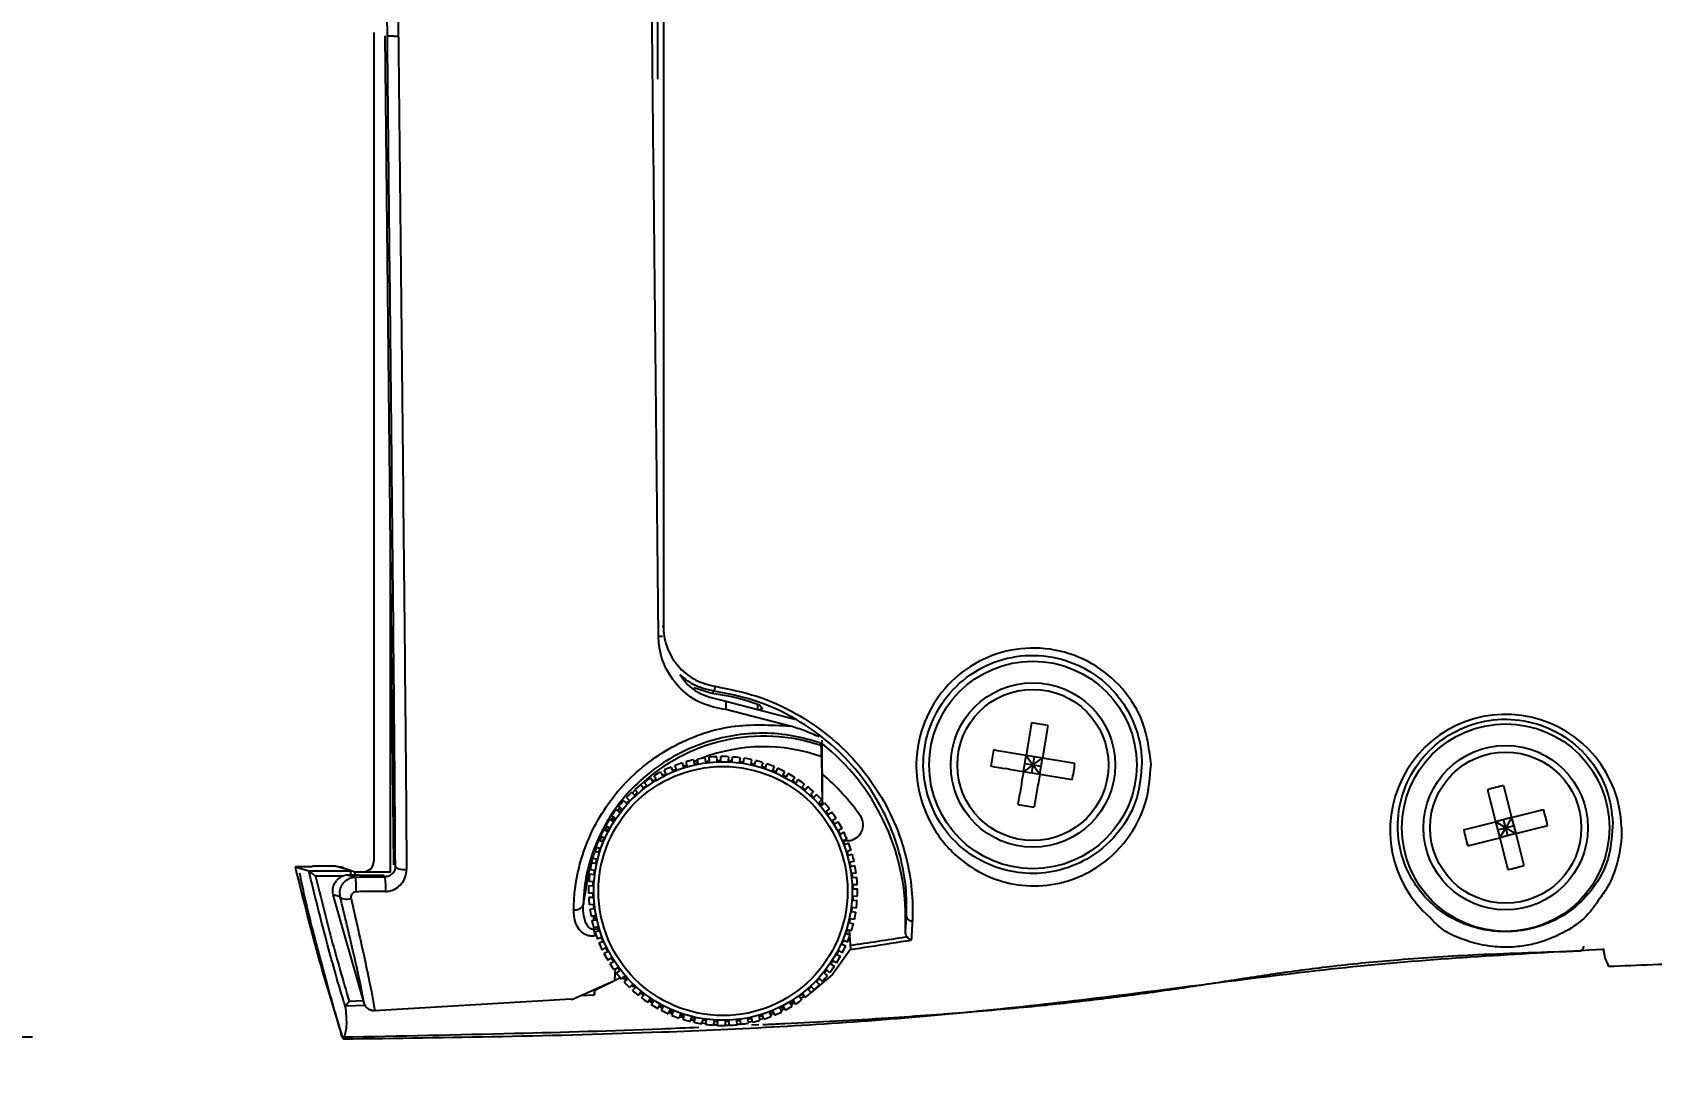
# Model space of a CAD drawing. Header units: inches. Extents: x 5 to 105, y 0 to 80.
# Drawn here: x 93.608 to 96.691, y 4.311 to 6.319 of the extents above; entities that cross this region are included whole.
import ezdxf

# ---------------------------------------------------------------- set-up
doc = ezdxf.new("R2010")
doc.units = ezdxf.units.IN
doc.header["$MEASUREMENT"] = 0
doc.layers.add('DIM', color=1, linetype='Continuous')
doc.styles.add('Arial', font='arial.ttf')
doc.dimstyles.new('ANSI & Metric .50 Stacked', dxfattribs={"dimscale": 2.666667, "dimtxt": 0.5, "dimasz": 0.625, "dimexe": 0.5, "dimexo": 0.5, "dimgap": 0.166667, "dimtad": 0, "dimtih": 1, "dimtoh": 1, "dimzin": 4, "dimdsep": 46, "dimtxsty": 'Arial', "dimcen": 0.25, "dimadec": 0, "dimazin": 0, "dimtfac": 0.75, "dimtofl": 0, "dimtmove": 0, "dimatfit": 3, "dimfxl": 1, "dimtolj": 1, "dimtzin": 0, "dimarcsym": 0})

# ---------------------------------------------------------------- blocks, each defined once
blk = doc.blocks.new('*D4')
at = {"layer": 'Defpoints', "color": 0, "transparency": 16777216}
for p in [(91.9557, 8.6969), (94.1083, 8.6969), (94.1083, 4.4064)]:
    blk.add_point(p, dxfattribs=at)
at = {"layer": 'DIM', "color": 0, "lineweight": -2, "transparency": 16777216}
for p, q in [((93.6083, 8.6969), (91.4557, 8.6969)), ((91.9557, 8.0719), (91.9557, 7.4629)), ((91.9557, 5.0314), (91.9557, 5.6449)), ((93.6083, 4.4064), (91.4557, 4.4064))]:
    blk.add_line(p, q, dxfattribs=at)
at = {"layer": 'DIM', "color": 0, "transparency": 16777216}
for points in [[(91.8515, 8.0719), (92.0599, 8.0719), (91.9557, 8.6969)], [(91.8515, 5.0314), (92.0599, 5.0314), (91.9557, 4.4064)]]:
    blk.add_solid(points, dxfattribs=at)
at = {"layer": 'DIM', "color": 0, "transparency": 16777216, "char_height": 0.5, "attachment_point": 5, "style": 'Arial'}
for s, insert in [('\\A1;4.29', (91.9557, 6.9759)), ('\\A1;[109mm]', (91.9557, 6.0668))]:
    blk.add_mtext(s, dxfattribs=dict(at, insert=insert))
blk = doc.blocks.new('*D5')
at = {"layer": 'Defpoints', "color": 0, "transparency": 16777216}
for p in [(100.1465, 4.7069), (94.1083, 4.3011), (100.1465, 1.1511)]:
    blk.add_point(p, dxfattribs=at)
at = {"layer": 'DIM', "color": 0, "lineweight": -2, "transparency": 16777216}
for p, q in [((100.1465, 4.2069), (100.1465, 0.6511)), ((94.1083, 3.8011), (94.1083, 0.6511)), ((94.7333, 1.1511), (95.7297, 1.1511)), ((99.5215, 1.1511), (98.6875, 1.1511))]:
    blk.add_line(p, q, dxfattribs=at)
at = {"layer": 'DIM', "color": 0, "transparency": 16777216}
for points in [[(94.7333, 1.2552), (94.7333, 1.0469), (94.1083, 1.1511)], [(99.5215, 1.2552), (99.5215, 1.0469), (100.1465, 1.1511)]]:
    blk.add_solid(points, dxfattribs=at)
at = {"layer": 'DIM', "color": 0, "transparency": 16777216, "char_height": 0.5, "attachment_point": 5, "style": 'Arial'}
for s, insert in [('\\A1;6.04', (97.2086, 1.573)), ('\\A1;[153mm]', (97.2086, 0.664))]:
    blk.add_mtext(s, dxfattribs=dict(at, insert=insert))

msp = doc.modelspace()

# ---------------------------------------------------------------- linework, layer by layer
for p, q in [((94.284, 6.3127), (94.2792, 6.7737)), ((94.3, 6.7743), (94.3048, 6.3125)), ((94.2582, 6.3195), (94.2582, 4.7415)), ((94.2962, 4.7349), (94.2799, 6.3127)), ((94.29, 4.7201), (94.29, 5.3368)), ((94.9018, 5.0609), (94.8671, 5.0715)), ((94.9059, 5.0655), (94.9018, 5.0609)), ((95.0506, 4.999), (94.9284, 5.0302)), ((94.9286, 5.0466), (95.0597, 5.0119)), ((94.9884, 5.0405), (94.9885, 5.0308)), ((94.9908, 5.0301), (94.9971, 5.0324)), ((94.9985, 5.0304), (94.9925, 5.039)), ((95.1068, 4.9674), (95.1095, 4.9618)), ((95.1126, 4.8527), (95.1114, 4.9718)), ((95.1126, 4.8527), (95.1114, 4.9718)), ((94.8666, 4.9346), (94.8682, 4.9269)), ((94.8747, 4.9343), (94.8673, 4.9311)), ((94.8759, 4.9285), (94.8743, 4.9362)), ((94.8886, 4.9385), (94.8895, 4.9307)), ((94.8973, 4.9316), (94.8964, 4.9395)), ((94.9108, 4.9405), (94.9111, 4.9327)), ((94.9189, 4.9329), (94.9187, 4.9408)), ((94.9331, 4.9406), (94.9327, 4.9328)), ((94.9406, 4.9323), (94.941, 4.9402)), ((94.9554, 4.9387), (94.9543, 4.931)), ((94.9621, 4.9298), (94.9632, 4.9376)), ((94.9774, 4.9349), (94.9756, 4.9273)), ((94.9833, 4.9255), (94.9851, 4.9332)), ((95.1107, 4.9403), (95.1116, 4.8517)), ((95.4947, 4.912), (95.4999, 4.943)), ((95.531, 4.9379), (95.4999, 4.943)), ((95.4999, 4.943), (95.5129, 4.9249)), ((95.5155, 4.9405), (95.5129, 4.9249)), ((95.5129, 4.9249), (95.531, 4.9379)), ((95.5258, 4.9068), (95.531, 4.9379)), ((94.7955, 4.8977), (94.7913, 4.9044)), ((94.8039, 4.9115), (94.8075, 4.9045)), ((94.8145, 4.908), (94.8109, 4.9151)), ((94.8241, 4.921), (94.827, 4.9137)), ((94.8344, 4.9166), (94.8314, 4.9239)), ((94.8451, 4.9287), (94.8474, 4.9212)), ((94.8544, 4.925), (94.8473, 4.9213)), ((94.8549, 4.9235), (94.8526, 4.931)), ((94.999, 4.9292), (94.9965, 4.9218)), ((95.004, 4.9193), (95.0065, 4.9268)), ((95.02, 4.9217), (95.0169, 4.9144)), ((95.0241, 4.9113), (95.0272, 4.9186)), ((95.0402, 4.9123), (95.0365, 4.9054)), ((95.0435, 4.9017), (95.0472, 4.9086)), ((95.5129, 4.9249), (95.4947, 4.912)), ((95.5258, 4.9068), (95.4947, 4.912)), ((95.4973, 4.9275), (95.5129, 4.9249)), ((95.5129, 4.9249), (95.5103, 4.9094)), ((95.5258, 4.9068), (95.5129, 4.9249)), ((95.5129, 4.9249), (95.5284, 4.9223)), ((94.7493, 4.873), (94.7546, 4.8671)), ((94.7503, 4.8719), (94.7558, 4.8776)), ((94.7604, 4.8724), (94.7552, 4.8782)), ((94.7664, 4.8874), (94.7711, 4.8811)), ((94.7774, 4.8858), (94.7727, 4.8921)), ((94.7846, 4.9003), (94.7888, 4.8936)), ((95.0596, 4.9012), (95.0553, 4.8946)), ((95.0619, 4.8903), (95.0662, 4.8969)), ((95.078, 4.8885), (95.0731, 4.8823)), ((95.0793, 4.8774), (95.0841, 4.8836)), ((95.0951, 4.8742), (95.0897, 4.8684)), ((94.7193, 4.84), (94.7255, 4.8351)), ((94.7221, 4.8378), (94.7268, 4.8442)), ((94.7304, 4.8413), (94.7242, 4.8462)), ((94.7336, 4.8572), (94.7393, 4.8518)), ((94.7447, 4.8575), (94.739, 4.8629)), ((95.0955, 4.8631), (95.1008, 4.8688)), ((95.1109, 4.8585), (95.1051, 4.8532)), ((95.1065, 4.8516), (95.1116, 4.8517)), ((95.1103, 4.8473), (95.1162, 4.8526)), ((95.1116, 4.8517), (95.1126, 4.8527)), ((95.1254, 4.8414), (95.119, 4.8367)), ((94.7061, 4.8055), (94.6992, 4.8092)), ((94.7066, 4.8217), (94.7132, 4.8174)), ((94.7097, 4.8196), (94.714, 4.8262)), ((94.7175, 4.8239), (94.7109, 4.8283)), ((95.1238, 4.8304), (95.1301, 4.8351)), ((95.1382, 4.8232), (95.1315, 4.819)), ((95.1357, 4.8123), (95.1424, 4.8165)), ((96.4242, 4.8247), (96.3937, 4.8169)), ((96.3937, 4.8169), (96.4015, 4.7864)), ((96.4129, 4.8055), (96.3937, 4.8169)), ((96.4129, 4.8055), (96.409, 4.8208)), ((96.4242, 4.8247), (96.4129, 4.8055)), ((96.4129, 4.8055), (96.4281, 4.8095)), ((96.4242, 4.8247), (96.432, 4.7942)), ((94.6861, 4.782), (94.6933, 4.7789)), ((94.6885, 4.781), (94.692, 4.7881)), ((94.6964, 4.7862), (94.6892, 4.7893)), ((94.6955, 4.8023), (94.7024, 4.7986)), ((94.6985, 4.8007), (94.7024, 4.8075)), ((95.1495, 4.8039), (95.1424, 4.8003)), ((95.146, 4.7933), (95.153, 4.7968)), ((95.159, 4.7837), (95.1516, 4.7807)), ((95.1519, 4.7802), (95.1617, 4.7809)), ((96.3976, 4.8016), (96.4129, 4.8055)), ((96.4015, 4.7864), (96.4129, 4.8055)), ((96.432, 4.7942), (96.4015, 4.7864)), ((96.4168, 4.7903), (96.4129, 4.8055)), ((96.4129, 4.8055), (96.432, 4.7942)), ((94.6785, 4.761), (94.686, 4.7586)), ((94.6798, 4.7606), (94.6828, 4.7679)), ((94.6885, 4.766), (94.681, 4.7685)), ((95.1546, 4.7734), (95.1619, 4.7764)), ((95.1667, 4.7627), (95.1591, 4.7604)), ((95.1614, 4.7529), (95.1689, 4.7552)), ((94.1407, 4.7311), (94.1083, 4.7311)), ((94.1344, 4.7233), (94.1344, 4.7233)), ((94.1344, 4.7233), (94.2142, 4.7233)), ((94.1414, 4.732), (94.1407, 4.7311)), ((94.1851, 4.732), (94.1414, 4.732)), ((94.1851, 4.732), (94.1879, 4.7315)), ((94.2171, 4.7229), (94.188, 4.7316)), ((94.1909, 4.7307), (94.188, 4.7316)), ((94.1909, 4.7307), (94.1946, 4.7307)), ((94.2171, 4.7229), (94.2016, 4.7275)), ((94.2142, 4.7152), (94.2142, 4.7233)), ((94.2198, 4.7216), (94.29, 4.7216)), ((94.669, 4.7174), (94.6768, 4.7163)), ((94.678, 4.7241), (94.6702, 4.7252)), ((94.6728, 4.7394), (94.6805, 4.7376)), ((94.6823, 4.7453), (94.6746, 4.7471)), ((95.1725, 4.7412), (95.1648, 4.7396)), ((95.1664, 4.7319), (95.1741, 4.7335)), ((95.1765, 4.7192), (95.1687, 4.7183)), ((94.2007, 4.7133), (94.1471, 4.7133)), ((94.2281, 4.7153), (94.2101, 4.7151)), ((94.2233, 4.7113), (94.2792, 4.7119)), ((94.2239, 4.7157), (94.2239, 4.7157)), ((94.2339, 4.7144), (94.2281, 4.7153)), ((94.2773, 4.7147), (94.2319, 4.7142)), ((94.2349, 4.7142), (94.2339, 4.7145)), ((94.2792, 4.7119), (94.2764, 4.7146)), ((94.6672, 4.6952), (94.675, 4.6948)), ((94.6755, 4.7026), (94.6676, 4.7031)), ((95.1696, 4.7104), (95.1774, 4.7114)), ((95.1785, 4.697), (95.1706, 4.6967)), ((95.1709, 4.6888), (95.1787, 4.6891)), ((94.2395, 4.4716), (94.1807, 4.6778)), ((94.6749, 4.681), (94.667, 4.6807)), ((94.6672, 4.6729), (94.6751, 4.6731)), ((94.6762, 4.6594), (94.6683, 4.6585)), ((95.1703, 4.6672), (95.1781, 4.6668)), ((95.1786, 4.6746), (95.1707, 4.6751)), ((94.6693, 4.6506), (94.6771, 4.6516)), ((94.6793, 4.638), (94.6716, 4.6364)), ((94.6732, 4.6287), (94.6809, 4.6303)), ((94.6762, 4.6373), (94.6763, 4.6293)), ((95.1634, 4.6245), (95.1711, 4.6227)), ((95.1729, 4.6304), (95.1652, 4.6322)), ((95.1678, 4.6457), (95.1756, 4.6446)), ((95.1767, 4.6524), (95.1689, 4.6535)), ((95.2705, 4.6349), (95.2721, 4.6349)), ((95.2705, 4.6066), (95.2721, 4.6349)), ((95.2705, 4.6066), (95.2705, 4.6349)), ((94.6843, 4.6169), (94.6768, 4.6147)), ((94.6771, 4.612), (94.6855, 4.6132)), ((94.6791, 4.6071), (94.6866, 4.6094)), ((94.6912, 4.5964), (94.6839, 4.5935)), ((95.1573, 4.6038), (95.1647, 4.6013)), ((95.1672, 4.6088), (95.1597, 4.6113)), ((95.1643, 4.6015), (95.1638, 4.6099)), ((95.166, 4.5746), (95.1644, 4.6003)), ((94.6868, 4.5862), (94.6941, 4.5891)), ((94.6998, 4.5765), (94.6927, 4.573)), ((94.6963, 4.566), (94.7033, 4.5695)), ((95.1396, 4.5643), (95.1465, 4.5606)), ((95.1503, 4.5675), (95.1433, 4.5713)), ((95.1493, 4.5837), (95.1565, 4.5806)), ((95.1596, 4.5878), (95.1524, 4.5909)), ((96.6, 4.5689), (96.5991, 4.5753)), ((96.5991, 4.5742), (96.6, 4.5682)), ((94.7101, 4.5575), (94.7034, 4.5534)), ((94.7075, 4.5467), (94.7142, 4.5508)), ((94.722, 4.5395), (94.7157, 4.5347)), ((94.7175, 4.5382), (94.7161, 4.5146)), ((94.7204, 4.5284), (94.7267, 4.5331)), ((95.1264, 4.5298), (95.1202, 4.5347)), ((95.1283, 4.5459), (95.1349, 4.5416)), ((95.1392, 4.5482), (95.1326, 4.5525)), ((94.6396, 4.48), (94.7161, 4.5146)), ((94.7276, 4.5197), (94.679, 4.4958)), ((94.7354, 4.5225), (94.7295, 4.5172)), ((94.7383, 4.5145), (94.7308, 4.5212)), ((94.7348, 4.5114), (94.7407, 4.5166)), ((94.7503, 4.5068), (94.7449, 4.501)), ((94.7517, 4.5025), (94.7488, 4.5052)), ((94.7506, 4.4956), (94.756, 4.5014)), ((94.7507, 4.5083), (94.7565, 4.503)), ((95.0964, 4.4968), (95.0912, 4.5027)), ((95.101, 4.5123), (95.1068, 4.5069)), ((95.1121, 4.5127), (95.1064, 4.5181)), ((95.1154, 4.5285), (95.1216, 4.5236)), ((94.2111, 4.4754), (94.2381, 4.4764)), ((94.6336, 4.4788), (94.2597, 4.4568)), ((94.6778, 4.4868), (94.6515, 4.4854)), ((94.7665, 4.4924), (94.7616, 4.4862)), ((94.7709, 4.4854), (94.765, 4.4906)), ((94.7676, 4.4929), (94.7732, 4.4878)), ((94.7678, 4.4814), (94.7727, 4.4875)), ((94.7838, 4.4795), (94.7795, 4.4729)), ((94.7885, 4.4723), (94.781, 4.4765)), ((94.7861, 4.4686), (94.7904, 4.4752)), ((95.0503, 4.4721), (95.0544, 4.4654)), ((95.0585, 4.4738), (95.0512, 4.4706)), ((95.0515, 4.4701), (95.0579, 4.4748)), ((95.0589, 4.4731), (95.0526, 4.4684)), ((95.0611, 4.4696), (95.057, 4.4763)), ((95.0683, 4.484), (95.0731, 4.4777)), ((95.0769, 4.4833), (95.0712, 4.4802)), ((95.0794, 4.4824), (95.0746, 4.4887)), ((95.0853, 4.4975), (95.0905, 4.4916)), ((94.204, 4.4656), (94.2038, 4.4649)), ((94.2418, 4.467), (94.204, 4.4656)), ((94.8023, 4.4682), (94.7986, 4.4612)), ((94.8076, 4.4614), (94.8007, 4.4653)), ((94.8017, 4.4671), (94.8085, 4.4632)), ((94.8055, 4.4575), (94.8092, 4.4645)), ((94.8216, 4.4585), (94.8185, 4.4513)), ((94.8272, 4.4502), (94.8198, 4.4544)), ((94.8207, 4.4563), (94.8276, 4.4525)), ((94.8258, 4.4482), (94.8289, 4.4554)), ((94.8417, 4.4505), (94.8393, 4.443)), ((94.8478, 4.4438), (94.8403, 4.4461)), ((94.8406, 4.4472), (94.8481, 4.4448)), ((94.8468, 4.4406), (94.8492, 4.4481)), ((94.8625, 4.4444), (94.8607, 4.4367)), ((94.8689, 4.4373), (94.8614, 4.4397)), ((94.8616, 4.4405), (94.8691, 4.4381)), ((94.8683, 4.4349), (94.8701, 4.4426)), ((94.8837, 4.44), (94.8826, 4.4322)), ((94.8903, 4.4311), (94.8915, 4.4389)), ((94.9571, 4.4313), (94.9562, 4.4391)), ((94.9698, 4.4414), (94.9714, 4.4337)), ((94.9791, 4.4353), (94.9775, 4.443)), ((94.9908, 4.4464), (94.9931, 4.4388)), ((95.0007, 4.4411), (94.9984, 4.4487)), ((95.0114, 4.4532), (95.0143, 4.4459)), ((95.0128, 4.4496), (95.02, 4.4528)), ((95.0203, 4.452), (95.0131, 4.4489)), ((95.0216, 4.4488), (95.0187, 4.4561)), ((95.0312, 4.4618), (95.0348, 4.4548)), ((95.0329, 4.4586), (95.04, 4.4619)), ((95.0406, 4.4608), (95.0333, 4.4577)), ((95.0418, 4.4583), (95.0383, 4.4654)), ((94.8879, 4.4328), (94.8807, 4.434)), ((94.8828, 4.4339), (94.8906, 4.4327)), ((94.9052, 4.4375), (94.9047, 4.4297)), ((94.9126, 4.4292), (94.913, 4.4371)), ((94.9268, 4.4369), (94.927, 4.429)), ((94.9349, 4.4293), (94.9347, 4.4372)), ((94.9484, 4.4382), (94.9493, 4.4304)), ((94.9571, 4.4321), (94.9505, 4.4311)), ((94.9711, 4.4352), (94.9787, 4.4371)), ((94.9788, 4.4368), (94.9711, 4.435)), ((94.9911, 4.4299), (94.9773, 4.4293)), ((94.1981, 4.4078), (94.2012, 4.4069)), ((94.2012, 4.4069), (94.1996, 4.4033))]:
    msp.add_line(p, q)
at = {"flags": 128}
for points in [[(94.8073, 5.1894), (94.8074, 5.1894), (94.8094, 5.1894)], [(95.5102, 5.0049), (95.509, 4.9973), (95.5077, 4.9896), (95.5064, 4.9819), (95.5051, 4.9741), (95.5038, 4.9664), (95.5025, 4.9586), (95.5012, 4.9508), (95.4999, 4.943)], [(95.5413, 4.9998), (95.54, 4.9921), (95.5388, 4.9844), (95.5375, 4.9767), (95.5362, 4.969), (95.5349, 4.9612), (95.5336, 4.9534), (95.5323, 4.9457), (95.531, 4.9379)], [(95.4999, 4.943), (95.4921, 4.9443), (95.4844, 4.9456), (95.4766, 4.9469), (95.4688, 4.9482), (95.4611, 4.9495), (95.4534, 4.9508), (95.4457, 4.9521), (95.438, 4.9534)], [(95.5929, 4.9275), (95.5852, 4.9288), (95.5775, 4.9301), (95.5698, 4.9314), (95.5621, 4.9327), (95.5543, 4.934), (95.5466, 4.9353), (95.5388, 4.9366), (95.531, 4.9379)], [(95.4947, 4.912), (95.487, 4.9133), (95.4792, 4.9146), (95.4714, 4.9159), (95.4637, 4.9172), (95.4559, 4.9184), (95.4482, 4.9197), (95.4405, 4.921), (95.4329, 4.9223)], [(95.4947, 4.912), (95.4934, 4.9042), (95.4921, 4.8964), (95.4909, 4.8886), (95.4896, 4.8809), (95.4883, 4.8731), (95.487, 4.8654), (95.4857, 4.8577), (95.4844, 4.8501)], [(95.5258, 4.9068), (95.5245, 4.899), (95.5232, 4.8912), (95.5219, 4.8835), (95.5206, 4.8757), (95.5193, 4.868), (95.5181, 4.8603), (95.5168, 4.8526), (95.5155, 4.8449)], [(95.5877, 4.8965), (95.58, 4.8978), (95.5724, 4.899), (95.5646, 4.9003), (95.5569, 4.9016), (95.5492, 4.9029), (95.5414, 4.9042), (95.5336, 4.9055), (95.5258, 4.9068)], [(96.3781, 4.8776), (96.38, 4.8701), (96.3819, 4.8626), (96.3839, 4.855), (96.3858, 4.8474), (96.3878, 4.8398), (96.3898, 4.8322), (96.3917, 4.8245), (96.3937, 4.8169)], [(96.4086, 4.8855), (96.4105, 4.878), (96.4125, 4.8704), (96.4144, 4.8628), (96.4164, 4.8552), (96.4183, 4.8476), (96.4203, 4.84), (96.4222, 4.8324), (96.4242, 4.8247)], [(96.4242, 4.8247), (96.4319, 4.8267), (96.4395, 4.8286), (96.4471, 4.8306), (96.4547, 4.8326), (96.4623, 4.8345), (96.4699, 4.8365), (96.4775, 4.8384), (96.485, 4.8403)], [(96.3329, 4.8012), (96.3405, 4.8032), (96.348, 4.8051), (96.3556, 4.8071), (96.3632, 4.809), (96.3708, 4.811), (96.3784, 4.8129), (96.3861, 4.8149), (96.3937, 4.8169)], [(96.432, 4.7942), (96.4397, 4.7962), (96.4473, 4.7981), (96.455, 4.8001), (96.4626, 4.8021), (96.4702, 4.804), (96.4777, 4.806), (96.4853, 4.8079), (96.4928, 4.8098)], [(96.3408, 4.7707), (96.3483, 4.7727), (96.3558, 4.7746), (96.3634, 4.7766), (96.371, 4.7785), (96.3786, 4.7805), (96.3863, 4.7824), (96.3939, 4.7844), (96.4015, 4.7864)], [(96.4015, 4.7864), (96.4035, 4.7787), (96.4055, 4.7711), (96.4074, 4.7634), (96.4094, 4.7558), (96.4113, 4.7482), (96.4133, 4.7407), (96.4152, 4.7331), (96.4172, 4.7256)], [(96.432, 4.7942), (96.434, 4.7866), (96.436, 4.7789), (96.4379, 4.7713), (96.4399, 4.7637), (96.4418, 4.7561), (96.4438, 4.7485), (96.4457, 4.741), (96.4477, 4.7334)], [(94.1083, 4.7311), (94.115, 4.7291), (94.1216, 4.7271), (94.1344, 4.7233)], [(94.2142, 4.7233), (94.1999, 4.7275), (94.1851, 4.732)], [(94.2142, 4.7233), (94.2158, 4.7231), (94.2171, 4.7229)], [(94.2992, 4.7319), (94.2997, 4.7307), (94.301, 4.7294), (94.303, 4.7283), (94.3056, 4.7274), (94.3089, 4.7266), (94.3125, 4.7261), (94.3164, 4.7258), (94.3204, 4.7258)], [(94.657, 4.6578), (94.6686, 4.7266), (94.6749, 4.7471)], [(94.2101, 4.7151), (94.2171, 4.7131), (94.2233, 4.7113)], [(94.2221, 4.7152), (94.2224, 4.7153), (94.2233, 4.7155), (94.2238, 4.7157), (94.2239, 4.7157)], [(94.2319, 4.7142), (94.2311, 4.7144), (94.2298, 4.7148), (94.2281, 4.7153)], [(94.1943, 4.6738), (94.1919, 4.6745), (94.1807, 4.6778)], [(94.1943, 4.6738), (94.1952, 4.6725), (94.1967, 4.6714), (94.1988, 4.6705), (94.2014, 4.6699), (94.2044, 4.6697), (94.2077, 4.6697), (94.2112, 4.67), (94.2148, 4.6707)], [(94.6771, 4.612), (94.6773, 4.6103), (94.6775, 4.6086), (94.6777, 4.6069), (94.678, 4.6053), (94.6782, 4.6037), (94.6784, 4.6022), (94.6786, 4.6007), (94.6787, 4.5993)], [(95.166, 4.5746), (95.1311, 4.5261), (95.0905, 4.4917)], [(94.1981, 4.4078), (94.199, 4.4053), (94.1996, 4.4033)]]:
    msp.add_lwpolyline(points, dxfattribs=at)
for centre, radius in [((95.5129, 4.9249), 0.1975), ((95.5129, 4.9249), 0.1565), ((95.5129, 4.9249), 0.1439), ((96.4129, 4.8055), 0.1975), ((96.4129, 4.8055), 0.1565), ((96.4129, 4.8055), 0.1439), ((94.9229, 4.6849), 0.2461), ((94.9229, 4.6849), 0.2371)]:
    msp.add_circle(centre, radius)
for centre, radius, start, end in [((94.7973, 5.4066), 0.2366, 270.6559, 272.5382), ((94.8469, 4.6349), 0.4295, 70.1741, 82.6502), ((94.8757, 5.0772), 0.0324, 338.9658, 355.5162), ((94.8801, 5.039), 0.0491, 349.6509, 8.9152), ((95.4428, 4.5048), 0.5047, 78.7463, 82.3228), ((96.4131, 4.8009), 0.2203, 1.5092, 229.1415), ((95.0004, 4.6355), 0.3441, 71.5053, 133.4396), ((94.8469, 4.6349), 0.4236, 0, 51.3481), ((94.9229, 4.6849), 0.2559, 102.6982, 105.9352), ((94.9229, 4.6849), 0.2559, 97.6982, 100.9352), ((95.0004, 4.6355), 0.3242, 70.1018, 111.2242), ((94.9229, 4.6849), 0.2559, 92.6982, 95.9352), ((94.9231, 4.677), 0.2559, 90.9352, 92.6982), ((94.9229, 4.6849), 0.2559, 87.6982, 90.9352), ((94.9224, 4.6771), 0.2559, 85.9352, 87.6982), ((94.9229, 4.6849), 0.2559, 82.6982, 85.9352), ((94.9229, 4.6849), 0.2559, 77.6982, 80.9352), ((94.9229, 4.6849), 0.2559, 72.6982, 75.9352), ((95.9328, 4.8549), 0.5045, 168.7458, 172.3234), ((94.9229, 4.6849), 0.2559, 117.6982, 120.9352), ((94.9264, 4.6779), 0.2559, 115.9352, 117.6982), ((94.9229, 4.6849), 0.2559, 112.6982, 115.9352), ((94.9258, 4.6776), 0.2559, 110.9352, 112.6982), ((94.9229, 4.6849), 0.2559, 107.6982, 110.9352), ((94.9251, 4.6774), 0.2559, 105.9352, 107.6982), ((94.9245, 4.6772), 0.2559, 100.9352, 102.6982), ((94.9238, 4.6771), 0.2559, 95.9352, 97.6982), ((94.9217, 4.6771), 0.2559, 80.9352, 82.6982), ((94.9211, 4.6773), 0.2559, 75.9352, 77.6982), ((94.9204, 4.6774), 0.2559, 70.9352, 72.6982), ((94.9229, 4.6849), 0.2559, 67.6982, 70.9352), ((94.9198, 4.6777), 0.2559, 65.9352, 67.6982), ((94.9229, 4.6849), 0.2559, 62.6982, 65.9352), ((94.9192, 4.678), 0.2559, 60.9352, 62.6982), ((94.9229, 4.6849), 0.2559, 57.6982, 60.9352), ((94.8365, 4.5838), 0.425, 35.0726, 49.5846), ((95.0929, 4.9949), 0.5045, 348.746, 352.3233), ((94.9229, 4.6849), 0.2559, 132.6982, 135.9352), ((94.9281, 4.679), 0.2559, 130.9352, 132.6982), ((94.9229, 4.6849), 0.2559, 127.6982, 130.9352), ((94.9276, 4.6786), 0.2559, 125.9352, 127.6982), ((94.9229, 4.6849), 0.2559, 122.6982, 125.9352), ((94.927, 4.6782), 0.2559, 120.9352, 122.6982), ((94.9186, 4.6783), 0.2559, 55.9352, 57.6982), ((94.9229, 4.6849), 0.2559, 52.6982, 55.9352), ((94.918, 4.6787), 0.2559, 50.9352, 52.6982), ((94.9229, 4.6849), 0.2559, 47.6982, 50.9352), ((96.5189, 4.3932), 0.5045, 102.6308, 106.2084), ((94.9229, 4.6849), 0.2559, 142.6982, 145.9352), ((94.9229, 4.6849), 0.2559, 137.6982, 140.9352), ((94.9291, 4.6801), 0.2559, 140.9352, 142.6982), ((94.9286, 4.6795), 0.2559, 135.9352, 137.6982), ((94.9175, 4.6792), 0.2559, 45.9352, 47.6982), ((94.9229, 4.6849), 0.2559, 42.6982, 45.9352), ((94.917, 4.6797), 0.2559, 40.9352, 42.6982), ((94.9229, 4.6849), 0.2559, 37.6982, 40.9352), ((95.5829, 5.345), 0.5047, 258.7463, 262.3228), ((96.0005, 4.6995), 0.5045, 12.6307, 16.208), ((94.9229, 4.6849), 0.2559, 147.6982, 150.9352), ((94.9295, 4.6806), 0.2559, 145.9352, 147.6982), ((94.9166, 4.6802), 0.2559, 35.9352, 37.6982), ((94.9229, 4.6849), 0.2559, 32.6982, 35.9352), ((94.9162, 4.6808), 0.2559, 30.9352, 32.6982), ((94.9229, 4.6849), 0.2559, 27.6982, 30.9352), ((95.1598, 4.8108), 0.03, 273.5928, 35.0726), ((94.9229, 4.6849), 0.2559, 157.6982, 160.9352), ((94.9229, 4.6849), 0.2559, 152.6982, 155.9352), ((94.9301, 4.6818), 0.2559, 155.9352, 157.6982), ((94.9298, 4.6812), 0.2559, 150.9352, 152.6982), ((94.9158, 4.6814), 0.2559, 25.9352, 27.6982), ((94.9156, 4.682), 0.2559, 20.9352, 22.6982), ((94.9229, 4.6849), 0.2559, 22.6982, 25.9352), ((96.8252, 4.9116), 0.5045, 192.6308, 196.2085), ((94.9229, 4.6849), 0.2559, 162.6982, 165.9352), ((94.9304, 4.6825), 0.2559, 160.9352, 162.6982), ((94.9153, 4.6826), 0.2559, 15.9352, 17.6982), ((94.9229, 4.6849), 0.2559, 17.6982, 20.9352), ((94.9229, 4.6849), 0.2559, 12.6982, 15.9352), ((94.1946, 4.7207), 0.01, 43.696, 90), ((94.2142, 4.7133), 0.01, 13.8827, 73.3325), ((94.9229, 4.6849), 0.2559, 172.6982, 175.9352), ((94.9229, 4.6849), 0.2559, 167.6982, 170.9352), ((94.9307, 4.6838), 0.2559, 170.9352, 172.6982), ((94.9305, 4.6831), 0.2559, 165.9352, 167.6982), ((94.9152, 4.6833), 0.2559, 10.9352, 12.6982), ((94.9151, 4.684), 0.2559, 5.9352, 7.6982), ((94.9229, 4.6849), 0.2559, 7.6982, 10.9352), ((96.3068, 5.2179), 0.5045, 282.6307, 286.2081), ((94.0938, 4.6909), 0.131, 356.8223, 8.9709), ((94.1541, 4.6915), 0.1268, 356.6784, 9.2678), ((94.9229, 4.6849), 0.2559, 177.6982, 180.9352), ((94.9307, 4.6845), 0.2559, 175.9352, 177.6982), ((94.915, 4.6847), 0.2559, 0.9352, 2.6982), ((94.9229, 4.6849), 0.2559, 2.6982, 5.9352), ((94.9229, 4.6849), 0.2559, 357.6982, 0.9352), ((94.6412, 4.6674), 0.0185, 262.1895, 328.634), ((94.9229, 4.6849), 0.2559, 182.6982, 185.9352), ((94.9307, 4.6852), 0.2559, 180.9352, 182.6982), ((94.9307, 4.6859), 0.2559, 185.9352, 187.6982), ((94.915, 4.6854), 0.2559, 355.9352, 357.6982), ((94.9229, 4.6849), 0.2559, 352.6982, 355.9352), ((94.9229, 4.6849), 0.2559, 187.6982, 190.9352), ((94.9229, 4.6849), 0.2559, 192.6982, 195.9352), ((94.9306, 4.6865), 0.2559, 190.9352, 192.6982), ((94.9152, 4.6867), 0.2559, 345.9352, 347.6982), ((94.9151, 4.686), 0.2559, 350.9352, 352.6982), ((94.9229, 4.6849), 0.2559, 347.6982, 350.9352), ((95.2815, 4.6376), 0.00978, 195.6955, 281.2598), ((94.9229, 4.6849), 0.2559, 197.6982, 200.9352), ((94.9304, 4.6872), 0.2559, 195.9352, 197.6982), ((94.9302, 4.6878), 0.2559, 200.9352, 202.6982), ((94.9154, 4.6874), 0.2559, 340.9352, 342.6982), ((94.9229, 4.6849), 0.2559, 337.6982, 340.9352), ((94.9229, 4.6849), 0.2559, 342.6982, 345.9352), ((94.9229, 4.6849), 0.2559, 202.6982, 205.9352), ((94.9229, 4.6849), 0.2559, 207.6982, 210.9352), ((94.9299, 4.6885), 0.2559, 205.9352, 207.6982), ((94.9159, 4.6886), 0.2559, 330.9352, 332.6982), ((94.9156, 4.688), 0.2559, 335.9352, 337.6982), ((94.9229, 4.6849), 0.2559, 332.6982, 335.9352), ((96.5515, 4.5801), 0.01, 271.4039, 0), ((94.9229, 4.6849), 0.2559, 212.6982, 215.9352), ((94.9296, 4.6891), 0.2559, 210.9352, 212.6982), ((94.9292, 4.6896), 0.2559, 215.9352, 217.6982), ((94.9167, 4.6898), 0.2559, 320.9352, 322.6982), ((94.9229, 4.6849), 0.2559, 322.6982, 325.9352), ((94.9163, 4.6892), 0.2559, 325.9352, 327.6982), ((94.9229, 4.6849), 0.2559, 327.6982, 330.9352), ((94.9229, 4.6849), 0.2559, 217.6982, 220.9352), ((94.9229, 4.6849), 0.2559, 222.6982, 225.9352), ((94.9287, 4.6902), 0.2559, 220.9352, 222.6982), ((94.9283, 4.6907), 0.2559, 225.9352, 227.6982), ((94.9176, 4.6908), 0.2559, 310.9352, 312.6982), ((94.9229, 4.6849), 0.2559, 312.6982, 315.9352), ((94.9171, 4.6903), 0.2559, 315.9352, 317.6982), ((94.9229, 4.6849), 0.2559, 317.6982, 320.9352), ((94.9229, 4.6849), 0.2559, 227.6982, 230.9352), ((94.9277, 4.6911), 0.2559, 230.9352, 232.6982), ((94.9229, 4.6849), 0.2559, 232.6982, 235.9352), ((94.9272, 4.6915), 0.2559, 235.9352, 237.6982), ((94.9187, 4.6916), 0.2559, 300.9352, 302.6982), ((94.9229, 4.6849), 0.2559, 302.6982, 305.9352), ((94.9182, 4.6912), 0.2559, 305.9352, 307.6982), ((94.9229, 4.6849), 0.2559, 307.6982, 310.9352), ((94.9229, 4.6849), 0.2559, 237.6982, 240.9352), ((94.9266, 4.6919), 0.2559, 240.9352, 242.6982), ((94.9229, 4.6849), 0.2559, 242.6982, 245.9352), ((94.926, 4.6922), 0.2559, 245.9352, 247.6982), ((94.9229, 4.6849), 0.2559, 247.6982, 250.9352), ((94.9253, 4.6924), 0.2559, 250.9352, 252.6982), ((94.9229, 4.6849), 0.2559, 252.6982, 255.9352), ((94.9247, 4.6926), 0.2559, 255.9352, 257.6982), ((94.924, 4.6927), 0.2559, 260.9352, 262.6982), ((94.9219, 4.6927), 0.2559, 275.9352, 277.6982), ((94.9213, 4.6926), 0.2559, 280.9352, 282.6982), ((94.9206, 4.6925), 0.2559, 285.9352, 287.6982), ((94.9229, 4.6849), 0.2559, 287.6982, 290.9352), ((94.9199, 4.6922), 0.2559, 290.9352, 292.6982), ((94.9229, 4.6849), 0.2559, 292.6982, 295.9352), ((94.9193, 4.6919), 0.2559, 295.9352, 297.6982), ((94.9229, 4.6849), 0.2559, 297.6982, 300.9352), ((94.9229, 4.6849), 0.2559, 257.6982, 260.9352), ((94.9229, 4.6849), 0.2559, 262.6982, 265.9352), ((94.9233, 4.6928), 0.2559, 265.9352, 267.6982), ((94.9229, 4.6849), 0.2559, 267.6982, 270.9352), ((94.9226, 4.6928), 0.2559, 270.9352, 272.6982), ((94.9229, 4.6849), 0.2559, 272.6982, 275.9352), ((94.9229, 4.6849), 0.2559, 277.6982, 280.9352), ((94.9229, 4.6849), 0.2559, 282.6982, 285.9352)]:
    msp.add_arc(centre, radius, start, end)
for centre, major_axis, ratio, start_param, end_param in [((95.1026, 4.8526), (0.01, 0.0001), 0.052408, 6.230825, 6.335545), ((94.2382, 4.7415), (-0.0141, 0.0141), 0.999695, 2.356347, 3.926839)]:
    msp.add_ellipse(centre, major_axis=major_axis, ratio=ratio, start_param=start_param, end_param=end_param)
for points, knots in [([(94.8, 5.17), (94.799, 5.2782), (94.7968, 5.4948), (94.7908, 6.0625), (94.7842, 6.6975), (94.777, 7.3998), (94.7734, 7.751), (94.7716, 7.9266)], [0, 0, 0, 0, 0.117836, 0.23578, 0.617767, 0.808876, 1, 1, 1, 1]), ([(94.799, 6.2305), (94.799, 6.5774), (94.7989, 7.0308), (94.7992, 7.5906), (94.799, 7.8035), (94.7989, 7.91)], [0, 0, 0, 0, 0.61966, 0.809814, 1, 1, 1, 1]), ([(94.8095, 7.8893), (94.8096, 7.7898), (94.8097, 7.5838), (94.8095, 7.0308), (94.8094, 6.4039), (94.8098, 5.7099), (94.8095, 5.3629), (94.8094, 5.1894)], [0, 0, 0, 0, 0.11055, 0.228941, 0.614361, 0.807168, 1, 1, 1, 1]), ([(94.2992, 4.7319), (94.2989, 4.7769), (94.2984, 4.8677), (94.2967, 5.0668), (94.2942, 5.326), (94.2897, 5.7609), (94.2863, 6.0899), (94.284, 6.3127)], [0, 0, 0, 0, 0.087999, 0.17747, 0.377747, 0.578527, 1, 1, 1, 1]), ([(94.284, 6.3127), (94.2842, 6.3127), (94.2847, 6.3127), (94.2879, 6.3127), (94.2917, 6.3127), (94.2955, 6.3126), (94.2999, 6.3126), (94.3032, 6.3125), (94.3048, 6.3125)], [0, 0, 0, 0, 0.198342, 0.430616, 0.560115, 0.698186, 0.844815, 1, 1, 1, 1]), ([(94.3048, 6.3125), (94.3049, 6.3027), (94.3072, 6.08), (94.3107, 5.751), (94.3152, 5.3254), (94.3177, 5.0652), (94.3196, 4.864), (94.3201, 4.7718), (94.3204, 4.7258)], [0, 0, 0, 0, 0.018447, 0.419569, 0.619975, 0.820223, 0.910252, 1, 1, 1, 1]), ([(94.8094, 5.1894), (94.8095, 5.1862), (94.8099, 5.17), (94.8174, 5.1411), (94.8391, 5.1084), (94.8702, 5.0839), (94.8954, 5.0777), (94.908, 5.0746)], [0, 0, 0, 0, 0.058364, 0.295247, 0.531067, 0.7656, 1, 1, 1, 1]), ([(94.9284, 5.0302), (94.9126, 5.0333), (94.8812, 5.0393), (94.8412, 5.0677), (94.8126, 5.1067), (94.8013, 5.1432), (94.8003, 5.1646), (94.8, 5.17)], [0, 0, 0, 0, 0.229905, 0.46007, 0.691181, 0.921837, 1, 1, 1, 1]), ([(95.7377, 4.9257), (95.7358, 4.9012), (95.7318, 4.8503), (95.6951, 4.7812), (95.6418, 4.7302), (95.5932, 4.7076), (95.5477, 4.6956), (95.4997, 4.6921), (95.4361, 4.7062), (95.3745, 4.7405), (95.3217, 4.7989), (95.2924, 4.8721), (95.2885, 4.9475), (95.307, 5.0176), (95.3487, 5.08), (95.4084, 5.1255), (95.48, 5.149), (95.5557, 5.1477), (95.6275, 5.1213), (95.6864, 5.0721), (95.7283, 5.0045), (95.7345, 4.9525), (95.7377, 4.9257)], [0, 0, 0, 0, 0.052503, 0.108667, 0.165246, 0.20819, 0.218332, 0.263089, 0.307112, 0.359605, 0.420558, 0.480701, 0.527097, 0.578341, 0.62939, 0.680342, 0.731682, 0.783587, 0.836097, 0.889207, 0.942921, 1, 1, 1, 1]), ([(95.7204, 4.929), (95.7204, 4.9302), (95.7199, 4.9549), (95.7099, 5.0029), (95.6729, 5.0642), (95.6179, 5.1095), (95.5512, 5.1339), (95.4807, 5.1351), (95.414, 5.1132), (95.3583, 5.071), (95.3194, 5.0131), (95.3021, 4.9483), (95.3056, 4.8789), (95.3329, 4.8117), (95.3821, 4.7589), (95.4393, 4.7284), (95.4984, 4.7161), (95.559, 4.7206), (95.6007, 4.7368), (95.642, 4.7615), (95.6804, 4.7969), (95.7148, 4.8599), (95.7186, 4.9065), (95.7204, 4.929)], [0, 0, 0, 0, 0.002721, 0.057422, 0.110671, 0.163971, 0.21676, 0.268968, 0.320589, 0.371753, 0.422899, 0.474085, 0.520306, 0.580141, 0.640922, 0.693529, 0.737796, 0.782786, 0.829012, 0.835847, 0.89214, 0.94786, 1, 1, 1, 1]), ([(94.8408, 5.0974), (94.8445, 5.0919), (94.856, 5.0746), (94.8868, 5.055), (94.9147, 5.0494), (94.9286, 5.0466)], [0, 0, 0, 0, 0.189402, 0.594711, 1, 1, 1, 1]), ([(94.9059, 5.0655), (94.8921, 5.0686), (94.8676, 5.074), (94.8489, 5.0904), (94.8408, 5.0974)], [0, 0, 0, 0, 0.568042, 1, 1, 1, 1]), ([(95.2721, 4.6349), (95.2724, 4.651), (95.273, 4.6845), (95.2635, 4.7441), (95.2437, 4.8072), (95.2118, 4.8691), (95.1552, 4.9455), (95.0768, 5.0082), (94.9841, 5.0501), (94.932, 5.0604), (94.9059, 5.0655)], [0, 0, 0, 0, 0.09852, 0.205792, 0.313197, 0.424066, 0.534983, 0.756935, 0.878468, 1, 1, 1, 1]), ([(94.908, 5.0746), (94.9347, 5.0693), (94.988, 5.0587), (95.083, 5.0157), (95.1633, 4.9511), (95.2214, 4.8722), (95.2541, 4.8081), (95.2745, 4.7424), (95.2842, 4.6801), (95.2837, 4.6448), (95.2834, 4.628)], [0, 0, 0, 0, 0.120736, 0.241472, 0.462389, 0.573277, 0.684125, 0.792365, 0.900481, 1, 1, 1, 1]), ([(94.6387, 4.6491), (94.6391, 4.6594), (94.6408, 4.7038), (94.6628, 4.79), (94.7275, 4.8901), (94.8231, 4.9644), (94.9359, 5.0052), (95.0134, 5.001), (95.0506, 4.999)], [0, 0, 0, 0, 0.056503, 0.244042, 0.435922, 0.625959, 0.820844, 1, 1, 1, 1]), ([(95.1059, 4.9782), (95.0969, 4.9822), (95.079, 4.99), (95.0602, 4.9962), (95.0507, 4.999), (95.0506, 4.999)], [0, 0, 0, 0, 0.501812, 0.992916, 1, 1, 1, 1]), ([(96.617, 4.8148), (96.6146, 4.8351), (96.6101, 4.875), (96.5775, 4.9345), (96.5278, 4.9809), (96.4653, 5.0088), (96.3978, 5.015), (96.3328, 4.9996), (96.2764, 4.9649), (96.2332, 4.9138), (96.2089, 4.8521), (96.2052, 4.7813), (96.2224, 4.7261), (96.253, 4.6774), (96.2923, 4.6412), (96.3373, 4.6189), (96.3765, 4.6095), (96.4045, 4.6075), (96.4207, 4.6076), (96.4308, 4.6084), (96.441, 4.6095), (96.4573, 4.612), (96.4774, 4.6174), (96.5216, 4.6344), (96.5676, 4.6693), (96.6114, 4.7373), (96.6154, 4.7935), (96.617, 4.8148)], [0, 0, 0, 0, 0.0438071, 0.086128, 0.1273003, 0.1676106, 0.2070901, 0.245676, 0.2834699, 0.3216018, 0.3628721, 0.4044574, 0.4662079, 0.5066513, 0.5770717, 0.649482, 0.6896896, 0.703172, 0.7113054, 0.7190089, 0.7206624, 0.7300116, 0.7510303, 0.7721842, 0.8692476, 0.9503194, 1, 1, 1, 1]), ([(95.1068, 4.9674), (95.0904, 4.972), (95.037, 4.9872), (94.941, 4.9867), (94.8316, 4.9496), (94.7411, 4.8796), (94.68, 4.787), (94.6589, 4.7074), (94.6574, 4.6671), (94.657, 4.6578)], [0, 0, 0, 0, 0.0802973, 0.2604534, 0.4379376, 0.610471, 0.7833882, 0.95016, 1, 1, 1, 1]), ([(95.1107, 4.9403), (95.1107, 4.9407), (95.1107, 4.9436), (95.1106, 4.949), (95.1103, 4.9555), (95.1099, 4.9601), (95.1097, 4.9616), (95.1095, 4.9618), (95.1095, 4.9618)], [0, 0, 0, 0, 0.034854, 0.281447, 0.529206, 0.7682, 0.993362, 1, 1, 1, 1]), ([(96.6333, 4.8067), (96.6333, 4.8064), (96.634, 4.782), (96.6279, 4.7406), (96.6101, 4.6953), (96.5953, 4.675), (96.5891, 4.6666)], [0, 0, 0, 0, 0.0050944, 0.4205283, 0.7590713, 1, 1, 1, 1]), ([(94.1083, 4.7311), (94.124, 4.6675), (94.1508, 4.5589), (94.1843, 4.4521), (94.1981, 4.4078)], [0, 0, 0, 0, 0.585292, 1, 1, 1, 1]), ([(94.198, 4.4064), (94.1869, 4.4454), (94.1671, 4.5156), (94.1433, 4.6052), (94.1271, 4.6704), (94.1202, 4.7044), (94.1173, 4.7189)], [0, 0, 0, 0, 0.37649, 0.677866, 0.862033, 1, 1, 1, 1]), ([(94.2038, 4.4649), (94.2027, 4.4687), (94.1901, 4.5101), (94.1658, 4.5959), (94.1454, 4.6787), (94.1344, 4.7233)], [0, 0, 0, 0, 0.0440148, 0.4856992, 1, 1, 1, 1]), ([(94.1344, 4.7233), (94.1346, 4.7232), (94.1349, 4.7229), (94.1364, 4.7217), (94.1393, 4.7195), (94.1431, 4.7165), (94.1459, 4.7142), (94.1471, 4.7133), (94.1471, 4.7133)], [0, 0, 0, 0, 0.128123, 0.255186, 0.460764, 0.782361, 0.993706, 1, 1, 1, 1]), ([(94.2992, 4.7319), (94.299, 4.7296), (94.2985, 4.725), (94.2948, 4.719), (94.2898, 4.7147), (94.2853, 4.7129), (94.2819, 4.7121), (94.2803, 4.712), (94.2792, 4.7119)], [0, 0, 0, 0, 0.241835, 0.4791, 0.700777, 0.860334, 0.90043, 1, 1, 1, 1]), ([(94.2806, 4.6842), (94.2829, 4.6843), (94.2897, 4.6848), (94.3009, 4.6892), (94.3117, 4.6986), (94.3191, 4.7113), (94.32, 4.721), (94.3204, 4.7258)], [0, 0, 0, 0, 0.104786, 0.312579, 0.536183, 0.767593, 1, 1, 1, 1]), ([(94.1471, 4.7133), (94.1571, 4.6729), (94.1767, 4.5932), (94.1997, 4.5144), (94.2111, 4.4754)], [0, 0, 0, 0, 0.5060914, 1, 1, 1, 1]), ([(94.1807, 4.6778), (94.1802, 4.6811), (94.1792, 4.6878), (94.1817, 4.6974), (94.1853, 4.7025), (94.187, 4.7049)], [0, 0, 0, 0, 0.349253, 0.698515, 1, 1, 1, 1]), ([(94.2101, 4.7151), (94.21, 4.7151), (94.2093, 4.7151), (94.2051, 4.715), (94.1984, 4.7134), (94.1913, 4.7093), (94.1882, 4.7061), (94.187, 4.7049)], [0, 0, 0, 0, 0.007753, 0.082103, 0.521584, 0.819897, 1, 1, 1, 1]), ([(94.1943, 4.6738), (94.1938, 4.6775), (94.1928, 4.6847), (94.1963, 4.6955), (94.2031, 4.7041), (94.2126, 4.7101), (94.2197, 4.7109), (94.2233, 4.7113)], [0, 0, 0, 0, 0.201981, 0.405854, 0.609043, 0.803134, 1, 1, 1, 1]), ([(94.2395, 4.4716), (94.238, 4.4799), (94.234, 4.5034), (94.2201, 4.5655), (94.2029, 4.6378), (94.1943, 4.6738)], [0, 0, 0, 0, 0.212615, 0.607002, 1, 1, 1, 1]), ([(94.2247, 4.6836), (94.2235, 4.6835), (94.221, 4.6832), (94.2179, 4.6811), (94.2156, 4.6781), (94.2144, 4.6744), (94.2147, 4.6719), (94.2148, 4.6707)], [0, 0, 0, 0, 0.185293, 0.37265, 0.576439, 0.787825, 1, 1, 1, 1]), ([(94.2148, 4.6707), (94.2234, 4.6328), (94.2406, 4.5569), (94.2544, 4.4907), (94.2583, 4.4659), (94.2597, 4.4568)], [0, 0, 0, 0, 0.386589, 0.775726, 1, 1, 1, 1]), ([(94.2806, 4.6842), (94.2673, 4.6841), (94.2487, 4.6839), (94.23, 4.6837), (94.2247, 4.6836)], [0, 0, 0, 0, 0.713284, 1, 1, 1, 1]), ([(94.6771, 4.612), (94.6762, 4.6119), (94.6745, 4.6118), (94.6712, 4.6127), (94.6669, 4.6157), (94.6621, 4.6227), (94.6578, 4.6355), (94.6567, 4.6479), (94.657, 4.6562), (94.657, 4.6578)], [0, 0, 0, 0, 0.046508, 0.08376, 0.177661, 0.322032, 0.549548, 0.916471, 1, 1, 1, 1]), ([(96.5891, 4.6666), (96.5868, 4.663), (96.5651, 4.6299), (96.5306, 4.6074), (96.4832, 4.5885), (96.4614, 4.5827), (96.4399, 4.5793), (96.4232, 4.5779), (96.4051, 4.5778), (96.375, 4.5799), (96.3335, 4.5909), (96.2951, 4.606), (96.2743, 4.6285), (96.269, 4.6343)], [0, 0, 0, 0, 0.0364828, 0.3322288, 0.3966306, 0.4611626, 0.4902912, 0.5196144, 0.5450532, 0.5866161, 0.7085702, 0.9254001, 1, 1, 1, 1]), ([(94.6787, 4.5993), (94.6755, 4.5992), (94.6691, 4.5989), (94.6594, 4.6023), (94.6499, 4.6096), (94.6415, 4.6235), (94.6388, 4.6378), (94.6387, 4.6474), (94.6387, 4.6491)], [0, 0, 0, 0, 0.1145586, 0.2298453, 0.3842228, 0.6024702, 0.9282255, 1, 1, 1, 1]), ([(95.2834, 4.628), (95.2832, 4.6233), (95.2825, 4.6102), (95.2817, 4.5986), (95.2813, 4.5912)], [0, 0, 0, 0, 0.360924, 1, 1, 1, 1]), ([(95.1655, 4.5817), (95.2005, 4.5868), (95.2364, 4.592), (95.2722, 4.5979), (95.2731, 4.598)], [0, 0, 0, 0, 0.975049, 1, 1, 1, 1]), ([(95.2731, 4.598), (95.2723, 4.5995), (95.2707, 4.6022), (95.2705, 4.6053), (95.2705, 4.6066)], [0, 0, 0, 0, 0.558445, 1, 1, 1, 1]), ([(95.2731, 4.598), (95.2742, 4.5968), (95.2763, 4.5943), (95.2792, 4.5923), (95.2809, 4.5914), (95.2812, 4.5913), (95.2813, 4.5912)], [0, 0, 0, 0, 0.405335, 0.868228, 0.98897, 1, 1, 1, 1]), ([(94.1996, 4.4033), (94.402, 4.4062), (94.7541, 4.4113), (95.2559, 4.4383), (95.7032, 4.4877), (96.1493, 4.5501), (96.4491, 4.5661), (96.5991, 4.5742)], [0, 0, 0, 0, 0.252216, 0.43891, 0.625985, 0.81283, 1, 1, 1, 1]), ([(96.5518, 4.5701), (96.4879, 4.5682), (96.3732, 4.5648), (96.2173, 4.555), (96.0899, 4.5428), (95.9798, 4.5283), (95.876, 4.5122), (95.7672, 4.4952), (95.6536, 4.4799), (95.5298, 4.4661), (95.3918, 4.4536), (95.2262, 4.4419), (95.0921, 4.4341), (95.0126, 4.4308), (94.9988, 4.4302)], [0, 0, 0, 0, 0.122873, 0.220537, 0.300179, 0.368958, 0.433961, 0.502205, 0.580704, 0.654177, 0.741794, 0.84702, 0.973325, 1, 1, 1, 1]), ([(95.2813, 4.5912), (95.2747, 4.5901), (95.2418, 4.5847), (95.203, 4.5786), (95.1707, 4.574), (95.1648, 4.5732)], [0, 0, 0, 0, 0.169743, 0.848734, 1, 1, 1, 1]), ([(96.6, 4.5682), (96.6005, 4.5642), (96.6015, 4.5562), (96.6034, 4.5545), (96.6058, 4.5477), (96.6078, 4.5432), (96.6088, 4.5409)], [0, 0, 0, 0, 0.1639948, 0.3281273, 0.6566948, 1, 1, 1, 1]), ([(97.4357, 4.555), (97.2162, 4.5549), (96.9404, 4.5548), (96.665, 4.5433), (96.6088, 4.5409)], [0, 0, 0, 0, 0.796035, 1, 1, 1, 1]), ([(94.7347, 4.5219), (94.7351, 4.5218), (94.7357, 4.5218), (94.7362, 4.5215), (94.7363, 4.5215)], [0, 0, 0, 0, 0.7726105, 1, 1, 1, 1]), ([(94.204, 4.4656), (94.2043, 4.466), (94.2049, 4.4669), (94.2065, 4.4691), (94.2086, 4.4719), (94.2102, 4.4742), (94.2111, 4.4754), (94.2111, 4.4754)], [0, 0, 0, 0, 0.223044, 0.444787, 0.701749, 0.991384, 1, 1, 1, 1]), ([(94.2597, 4.4568), (94.2575, 4.4569), (94.2532, 4.4571), (94.2472, 4.4602), (94.2422, 4.4651), (94.2404, 4.4694), (94.2395, 4.4716)], [0, 0, 0, 0, 0.241742, 0.483214, 0.731945, 1, 1, 1, 1]), ([(94.6336, 4.4788), (94.6347, 4.4789), (94.6369, 4.4791), (94.6387, 4.4797), (94.6396, 4.48)], [0, 0, 0, 0, 0.494114, 1, 1, 1, 1]), ([(94.6782, 4.4962), (94.6781, 4.4951), (94.6781, 4.4928), (94.678, 4.4898), (94.6779, 4.4878), (94.6778, 4.4871), (94.6778, 4.4868)], [0, 0, 0, 0, 0.275758, 0.55151, 0.827672, 1, 1, 1, 1]), ([(94.6778, 4.4868), (94.6779, 4.4876), (94.6783, 4.4905), (94.6787, 4.4936), (94.679, 4.4958)], [0, 0, 0, 0, 0.280305, 1, 1, 1, 1]), ([(94.7833, 4.4786), (94.7844, 4.4775), (94.7865, 4.4754), (94.7886, 4.4744), (94.7896, 4.4739)], [0, 0, 0, 0, 0.5097749, 1, 1, 1, 1]), ([(94.2038, 4.4649), (94.2049, 4.4529), (94.2067, 4.4314), (94.2045, 4.4166), (94.2023, 4.4101), (94.2012, 4.4069)], [0, 0, 0, 0, 0.3862511, 0.6928064, 1, 1, 1, 1]), ([(94.9926, 4.4407), (94.993, 4.4408), (94.9962, 4.4415), (94.9982, 4.4427), (94.9999, 4.4437)], [0, 0, 0, 0, 0.137732, 1, 1, 1, 1]), ([(95, 4.4433), (94.9982, 4.4423), (94.9962, 4.4411), (94.9931, 4.4404), (94.9927, 4.4403)], [0, 0, 0, 0, 0.884492, 1, 1, 1, 1]), ([(94.8768, 4.4251), (94.8529, 4.424), (94.7361, 4.419), (94.5098, 4.4126), (94.3074, 4.4086), (94.198, 4.4064)], [0, 0, 0, 0, 0.105556, 0.516591, 1, 1, 1, 1]), ([(94.9048, 4.4308), (94.907, 4.4305), (94.9092, 4.4301), (94.9126, 4.43), (94.9126, 4.43)], [0, 0, 0, 0, 0.999528, 1, 1, 1, 1]), ([(94.9126, 4.43), (94.9123, 4.43), (94.909, 4.4301), (94.9068, 4.4304), (94.9048, 4.4306)], [0, 0, 0, 0, 0.090076, 1, 1, 1, 1]), ([(94.927, 4.4297), (94.9293, 4.4297), (94.9319, 4.4297), (94.9346, 4.4299), (94.9349, 4.4299)], [0, 0, 0, 0, 0.875257, 1, 1, 1, 1]), ([(94.9492, 4.4311), (94.9495, 4.4311), (94.9527, 4.4314), (94.955, 4.4318), (94.957, 4.4322)], [0, 0, 0, 0, 0.075629, 1, 1, 1, 1])]:
    msp.add_open_spline(points, degree=3, knots=knots)

# ---------------------------------------------------------------- dimensions: what is measured, and where the dimension line sits
at = {"layer": 'DIM'}
for base, p1, p2, angle, picture, middle in [((91.9557, 8.6969), (94.1083, 4.4064), (94.1083, 8.6969), 270, '*D4', (91.9557, 6.5539)), ((100.1465, 1.1511), (94.1083, 4.3011), (100.1465, 4.7069), 180, '*D5', (97.2086, 1.1511))]:
    dim = msp.add_linear_dim(base=base, p1=p1, p2=p2, angle=angle, dimstyle='ANSI & Metric .50 Stacked', override={"dimpost": '\\X'}, dxfattribs=at)
    dim.commit()
    dim.dimension.update_dxf_attribs({"geometry": picture, "text_midpoint": middle, "dimtype": 160})

doc.saveas('drawing.dxf')
